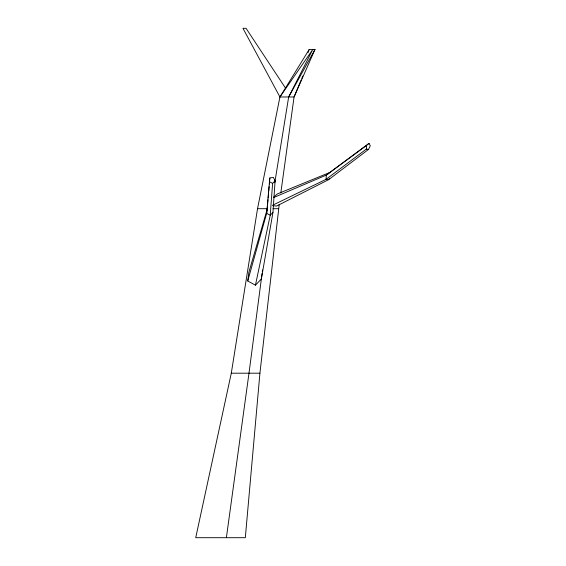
<?xml version="1.0" encoding="UTF-8"?>
<svg xmlns="http://www.w3.org/2000/svg" width="566" height="566" viewBox="0 0 566 566"><rect width="100%" height="100%" fill="white"/><g stroke="black" fill="none" stroke-linecap="round" stroke-linejoin="round"><path stroke-width="0.85" d="M272.961 212.392L275.097 180.809L273.392 177.42L269.84 177.936L266.664 213.304L247.731 280.984L255.436 285.193L261.343 279.024L272.961 212.392L270.223 215.243L255.436 285.193M275.097 180.809L272.607 183.405L270.223 215.243L266.664 213.304L267.414 206.64M272.734 205.168L326.009 179.372L366.28 149.134L366.57 145.398L369.039 143.347L370.277 145.802L368.572 149.382L328.648 179.655L276.562 206.059L272.713 205.642M267.562 204.899L268.001 199.678M268.15 197.944L268.588 192.723M268.737 190.983L269.105 186.631M269.324 184.021L269.84 177.936M279.236 204.34L259.921 373.199L245.319 537.7L195.723 537.7L231.296 373.199L257.53 208.698L279.929 96.977L309.234 49.412L315 49.412L294.065 96.977L280.807 192.992M247.731 280.984L248.884 272.225L267.194 209.25M262.079 273.449L248.99 373.199L226.379 537.7M262.306 271.701L262.532 269.954M274.814 182.514L288.667 96.977L312.8 49.412L279.929 96.977L242.948 28.3L246.033 28.3L285.582 88.211M308.003 52.695L309.234 49.412M301.126 80.047L294.065 96.977L279.929 96.977M301.798 78.433L302.81 76.014M329.299 178.29L328.648 179.655L326.009 179.372L326.341 175.085L369.039 143.347M288.667 96.977L315 49.412M273.76 196.996L277.496 193.883L329.179 172.722M366.57 145.398L326.341 175.085L273.321 197.69M257.53 208.698L267.095 208.698M272.989 208.698L278.635 208.698M231.296 373.199L259.921 373.199M366.28 149.134L368.572 149.382M269.352 181.629L272.607 183.405"/></g></svg>
